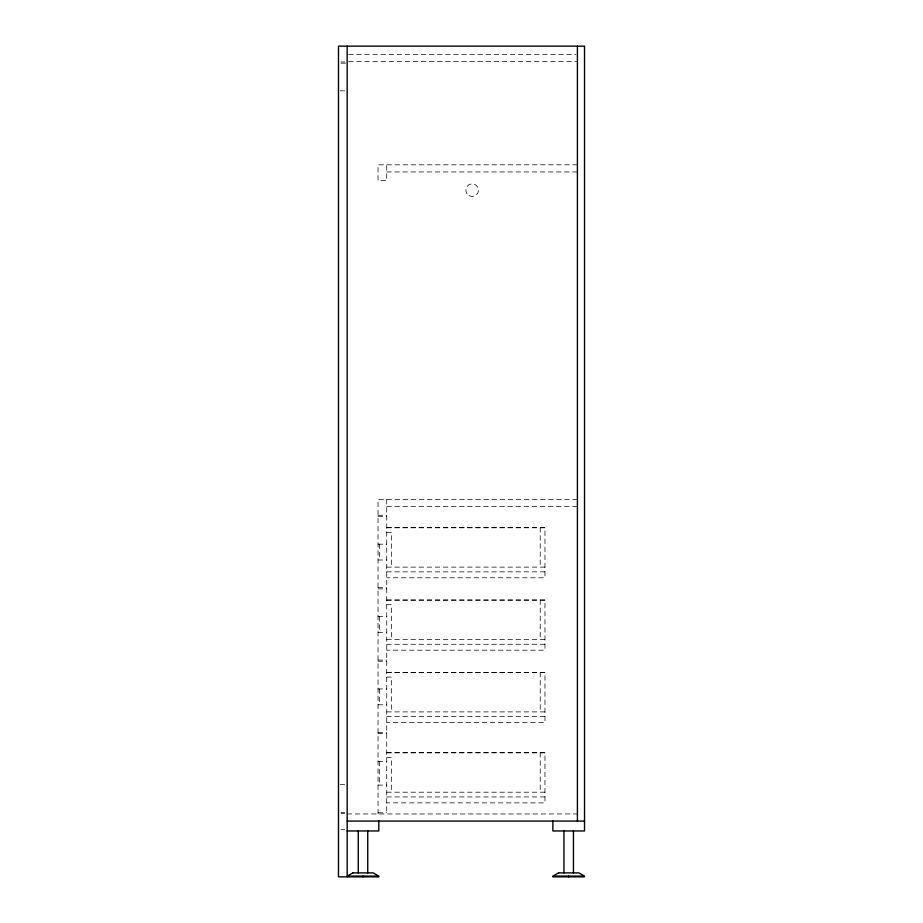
<?xml version="1.0" encoding="UTF-8"?>
<svg xmlns="http://www.w3.org/2000/svg" width="923" height="923" viewBox="0 0 923 923"><rect width="100%" height="100%" fill="white"/><g stroke="black" fill="none" stroke-linecap="round" stroke-linejoin="round"><path stroke-width="0.69" stroke-dasharray="4.62 3.46" d="M348.617 54.457L575.964 54.457M348.617 61.576L577.406 61.576M340.968 61.968L344.694 61.968M340.968 63.156L347.175 63.156M340.056 90.846L344.694 90.846M577.406 164.825L378.038 164.825L378.038 180.643L386.737 180.643L386.737 164.825M386.737 171.943L577.406 171.943M577.406 499.47L378.038 499.47L378.038 813.959M386.737 506.6L577.406 506.6M378.038 515.299L386.737 515.299M378.038 516.488L386.737 516.488M386.737 527.564L544.962 527.564L544.962 577.798L386.737 577.798M386.737 527.794L544.962 527.794M386.737 532.306L391.479 532.306L391.479 567.114M378.038 544.178L386.737 544.178M378.038 559.996L386.737 559.996M386.737 567.114L544.962 567.114M386.737 571.868L544.962 571.868M378.038 587.686L386.737 587.686M378.038 588.874L386.737 588.874M386.737 599.95L544.962 599.95L544.962 650.184L386.737 650.184M386.737 600.192L544.962 600.192M386.737 604.692L391.479 604.692L391.479 639.512M378.038 616.564L386.737 616.564M378.038 632.382L386.737 632.382M386.737 639.512L544.962 639.512M386.737 644.254L544.962 644.254M378.038 660.072L386.737 660.072M378.038 661.26L386.737 661.26M386.737 672.336L544.962 672.336L544.962 722.582L386.737 722.582M386.737 672.579L544.962 672.579M386.737 677.09L391.479 677.09L391.479 711.898M378.038 688.95L386.737 688.95M378.038 704.78L386.737 704.78M386.737 711.898L544.962 711.898M386.737 716.64L544.962 716.64M378.038 732.47L386.737 732.47M378.038 733.658L386.737 733.658M386.737 752.637L544.962 752.637L544.962 802.883L386.737 802.883M386.737 752.88L544.962 752.88M386.737 757.391L391.479 757.391L391.479 792.199M378.038 761.348L386.737 761.348M340.056 784.677L344.694 784.677M378.038 785.081L386.737 785.081M386.737 792.199L544.962 792.199M386.737 796.941L544.962 796.941M340.968 812.367L344.694 812.367M378.038 812.771L386.737 812.771M340.968 813.555L344.694 813.555M347.175 813.959L577.406 813.959M340.968 829.385L344.694 829.385M540.22 527.564L540.22 567.114M540.22 599.95L540.22 639.512M540.22 672.336L540.22 711.898M540.22 752.637L540.22 792.199M386.737 499.47L386.737 813.959M379.618 544.178L379.618 559.996M379.618 616.564L379.618 632.382M379.618 688.95L379.618 704.78M379.618 761.348L379.618 785.081M469.011 195.618A6.334 6.334 0 0 0 478.506 190.138A6.334 6.334 0 0 0 469.011 184.658A6.334 6.334 0 0 0 469.011 195.618"/><path stroke-width="1.38" d="M347.175 821.078L584.524 821.078M347.175 830.965L378.822 830.965L378.822 821.078M378.822 876.85L338.476 876.85L338.476 46.15L584.524 46.15L584.524 830.965L552.877 830.965L552.877 821.078M552.877 876.85L584.524 876.85M577.406 46.15L577.406 821.078M573.448 830.965L573.448 872.893M568.695 876.089L568.695 876.85M563.953 830.965L563.953 872.893M367.746 830.965L367.746 872.893M363.004 876.089L363.004 876.85M358.262 830.965L358.262 872.893M347.175 46.15L347.175 876.85M352.874 872.893L347.175 876.089L378.822 876.089L373.123 872.893L352.874 872.893M558.577 872.893L552.877 876.089L584.524 876.089L578.825 872.893L558.577 872.893"/></g></svg>
